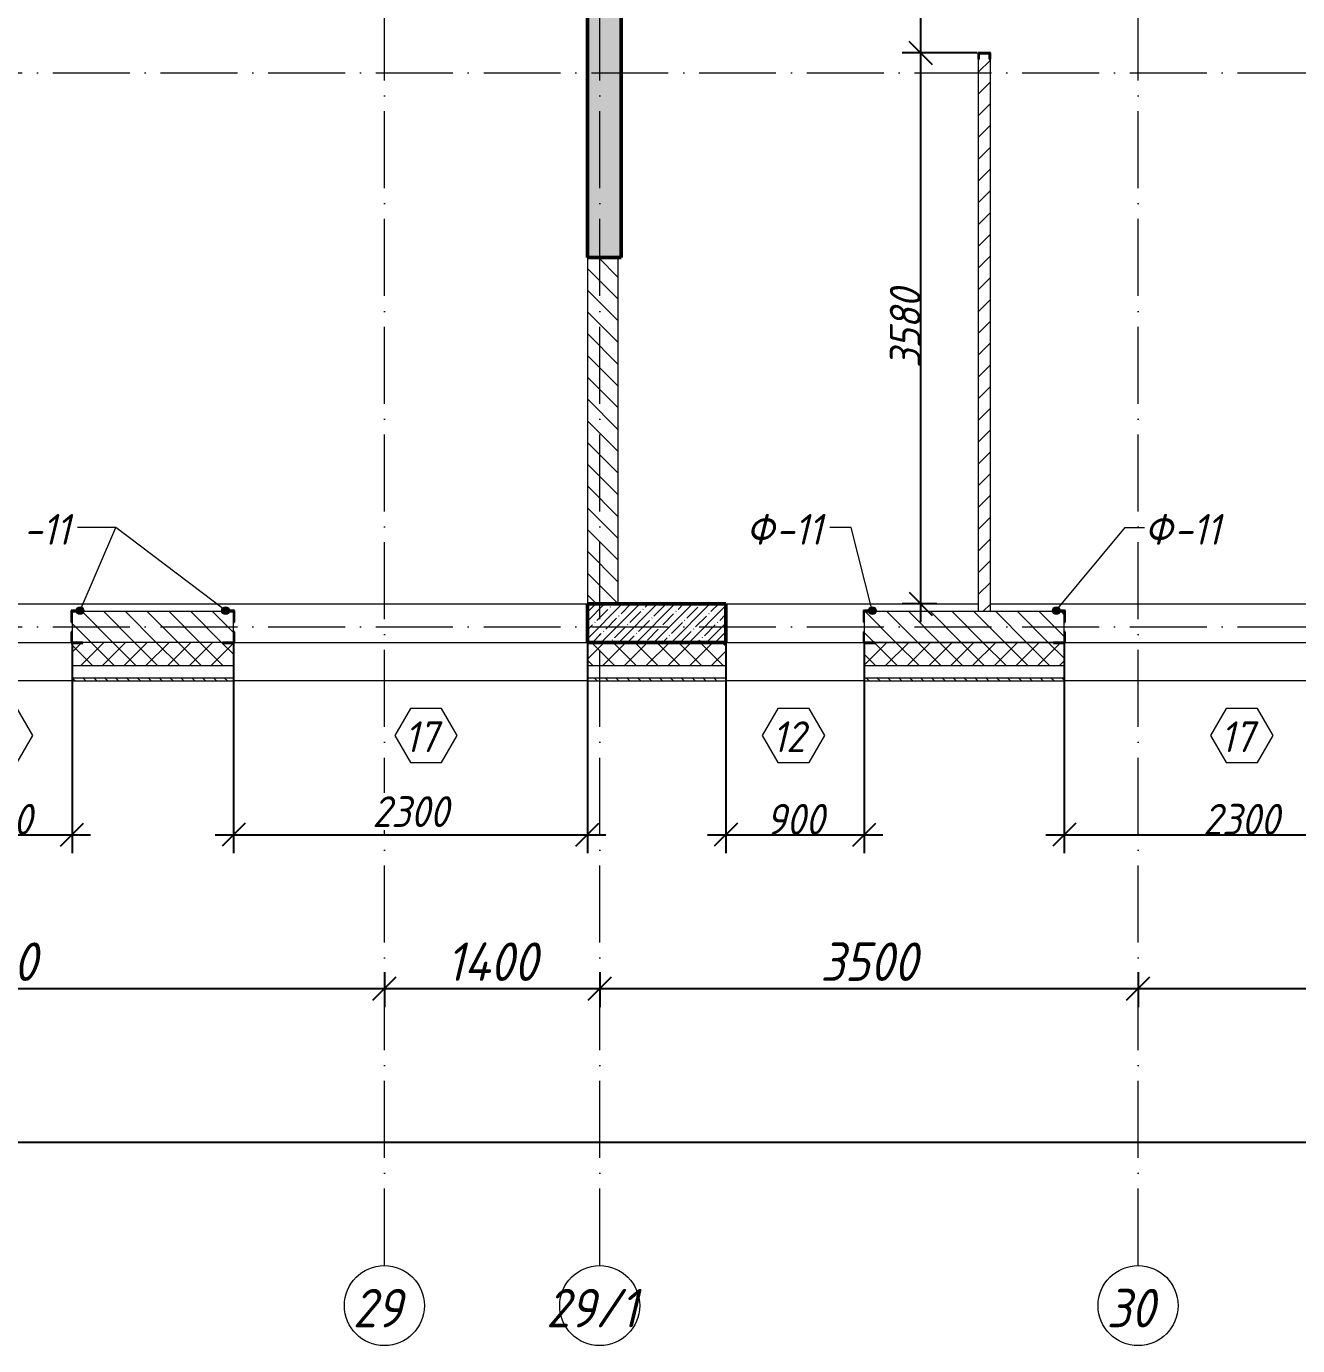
# Model space of a CAD drawing. Header units: millimetres. Extents: x -6064 to 178764, y -5836 to 29924.
# Drawn here: x 103483 to 111747, y -4670 to 3903 of the extents above; entities that cross this region are included whole.
import ezdxf

# ---------------------------------------------------------------- set-up
doc = ezdxf.new("R2010")
doc.units = ezdxf.units.MM
doc.linetypes.add('50_200_ШТРИХ_1Т_ш5_п1_п1_', pattern=[700, 500, -100, 0, -100])
doc.layers.add('A-ANNO-DIMS', color=7, linetype='Continuous')
for name, color, linetype, lineweight in [('A-GENM-1', 7, 'Continuous', 25), ('A-GENM-IDEN', 7, 'Continuous', 9), ('A-GLAZ-IDEN', 7, 'Continuous', 9), ('A-WALL', 7, 'Continuous', 5), ('A-WALL-3', 7, 'Continuous', 50), ('A-WALL-4', 7, 'Continuous', 9), ('A-WALL-FNSH-1', 7, 'Continuous', 9), ('A-WALL-PATT-1', 7, 'Continuous', 5), ('I-WALL', 7, 'Continuous', 5), ('S-COLS-1', 7, 'Continuous', 5), ('S-COLS-2', 7, 'Continuous', 50), ('Оси', 7, 'Continuous', 9), ('Оси-1', 7, '50_200_ШТРИХ_1Т_ш5_п1_п1_', 9)]:
    doc.layers.add(name, color=color, linetype=linetype, lineweight=lineweight)
for name, color, linetype, lineweight, true_color in [('A-WALL-1', 7, 'Continuous', 13, 0xce0000), ('A-WALL-2', 7, 'Continuous', 5, 0xce0000), ('A-WALL-FNSH-2', 7, 'Continuous', 13, 0xce0000), ('A-WALL-FNSH-3', 7, 'Continuous', 13, 0x008000), ('A-WALL-PATT-2', 7, 'Continuous', 5, 0xce0000), ('A-WALL-PATT-3', 7, 'Continuous', 5, 0x008000)]:
    doc.layers.add(name, color=color, linetype=linetype, lineweight=lineweight, true_color=true_color)
doc.styles.add('ISOCPEUR_I', font='isocpeui.ttf', dxfattribs={"width": 0.9, "height": 250})
doc.styles.add('ISOCPEUR_I_2', font='isocpeui.ttf', dxfattribs={"width": 0.9, "height": 200})
doc.dimstyles.new('ISO-2_0_0_9К_СРЕДНИЙ_2', dxfattribs={"dimscale": 304.8, "dimtxt": 199.196235, "dimasz": 0.492126, "dimexe": 0.393701, "dimexo": 0, "dimgap": 0, "dimtad": 1, "dimdec": 0, "dimzin": 0, "dimdsep": 46, "dimtxsty": 'ISOCPEUR_I_2', "dimblk1": 'OBLIQUE', "dimblk2": 'OBLIQUE', "dimsah": 1, "dimcen": 0.09, "dimdle": 0.393701, "dimazin": 0, "dimtfac": 1, "dimtdec": 4, "dimtix": 1, "dimtmove": 0, "dimatfit": 3, "dimfxl": 1, "dimtvp": 1, "dimtolj": 1, "dimtzin": 0, "dimarcsym": 2})
doc.dimstyles.new('ISO-2_0_0_9К_СРЕДНИЙ_ФОН_1', dxfattribs={"dimscale": 304.8, "dimtxt": 199.196235, "dimasz": 0.492126, "dimexe": 0.393701, "dimexo": 0, "dimgap": 0.164042, "dimtad": 1, "dimdec": 0, "dimdsep": 46, "dimtxsty": 'ISOCPEUR_I_2', "dimblk1": 'OBLIQUE', "dimblk2": 'OBLIQUE', "dimsah": 1, "dimcen": 0.09, "dimdle": 0.393701, "dimazin": 0, "dimtfac": 1, "dimtdec": 4, "dimtix": 1, "dimtmove": 0, "dimatfit": 3, "dimfxl": 1, "dimtvp": 1, "dimtfill": 1, "dimtolj": 1, "dimtzin": 0, "dimarcsym": 2})
doc.dimstyles.new('ISO-2_5_0_9К_БОЛЬШОЙ__с_подложкой_', dxfattribs={"dimscale": 304.8, "dimtxt": 248.995294, "dimasz": 0.492126, "dimexe": 0.393701, "dimexo": 0, "dimgap": 0.164042, "dimtad": 1, "dimdec": 0, "dimzin": 0, "dimdsep": 46, "dimtxsty": 'ISOCPEUR_I', "dimblk1": 'OBLIQUE', "dimblk2": 'OBLIQUE', "dimsah": 1, "dimcen": 0.09, "dimdle": 0.393701, "dimazin": 0, "dimtfac": 1, "dimtdec": 4, "dimtix": 1, "dimtmove": 0, "dimatfit": 3, "dimfxl": 1, "dimtvp": 1, "dimtfill": 1, "dimtolj": 1, "dimtzin": 0, "dimarcsym": 2})
doc.dimstyles.new('ISO-2_5_0_9К_БОЛЬШОЙ__с_подложкой__2', dxfattribs={"dimscale": 304.8, "dimtxt": 248.995294, "dimasz": 0.492126, "dimexe": 0.393701, "dimexo": 0, "dimgap": 0.164042, "dimtad": 1, "dimdec": 0, "dimzin": 0, "dimdsep": 46, "dimtxsty": 'ISOCPEUR_I', "dimblk1": 'OBLIQUE', "dimblk2": 'OBLIQUE', "dimsah": 1, "dimcen": 0.09, "dimdle": 0.393701, "dimazin": 0, "dimtfac": 1, "dimtdec": 4, "dimtix": 1, "dimtmove": 2, "dimatfit": 3, "dimfxl": 1, "dimtvp": 1, "dimtfill": 1, "dimtolj": 1, "dimtzin": 0, "dimarcsym": 2})
pattern_1 = [(135, (0, 0), (-70.71068, -70.71068), [])]
pattern_2 = [(45, (0, 0), (-57.024626, 57.024626), []), (45, (57.025, 0), (-57.024626, 57.024626), [100.806, -20.161, 3.353, -16.808])]

# ---------------------------------------------------------------- blocks, each defined once
blk = doc.blocks.new('Фахверк_СКБ_Уголок - Ф-11_200х2500 h-28441216-АР1_1_Кладочный план 2 этажа')
at = {"layer": 'A-GENM-1'}
for p, q in [((200, 156), (125, 156)), ((125, 156), (125, 81)), ((131, 81), (131, 150)), ((131, 150), (200, 150)), ((200, 150), (200, 156)), ((125, 81), (131, 81)), ((131, 19), (125, 19)), ((125, 19), (125, -56)), ((131, -50), (131, 19)), ((125, -56), (200, -56)), ((200, -50), (131, -50)), ((200, -56), (200, -50))]:
    blk.add_line(p, q, dxfattribs=at)
blk = doc.blocks.new('Фахверк_СКБ_Швеллер - Ф-23_80х3980 h-28556397-АР1_1_Кладочный план 2 этажа')
at = {"layer": 'A-GENM-1'}
for p, q in [((165, 40), (125, 40)), ((125, 40), (125, -40)), ((129.5, 32.6), (165, 32.6)), ((129.5, -32.6), (129.5, 32.6)), ((165, 32.6), (165, 40)), ((125, -40), (165, -40)), ((165, -32.6), (129.5, -32.6)), ((165, -40), (165, -32.6))]:
    blk.add_line(p, q, dxfattribs=at)
blk = doc.blocks.new('Ось сетки - Круг_Ø6_00__ISO-2_5_0_9K_ кружки поменьше-23056867-АР1_1_Кладочный план 2 этажа')
at = {"layer": 'Оси'}
blk.add_circle((0, 0), 2.6, dxfattribs=at)
blk = doc.blocks.new('_Oblique')
at = {"color": 0, "linetype": 'ByBlock', "lineweight": -2}
blk.add_line((-0.5, -0.5), (0.5, 0.5), dxfattribs=at)
blk = doc.blocks.new('DIMBLOCK126-АР1_1_Кладочный план 2 этажа')
at = {"layer": 'A-ANNO-DIMS', "color": 0, "lineweight": -2, "transparency": 16777216}
for p, q in [((109296.3, 5300), (109296.3, 3610)), ((109664.5, 5180), (109176.3, 5180)), ((109664.5, 3730), (109176.3, 3730))]:
    blk.add_line(p, q, dxfattribs=at)
at = {"layer": 'Defpoints', "color": 0, "transparency": 16777216}
for p in [(109664.5, 5180), (109296.3, 3730), (109664.5, 3730)]:
    blk.add_point(p, dxfattribs=at)
at = {"layer": 'A-ANNO-DIMS', "color": 0, "lineweight": -2, "transparency": 16777216, "xscale": 150, "yscale": 150, "zscale": 150}
for p, rotation in [((109296.3, 5180), 90), ((109296.3, 3730), 270)]:
    blk.add_blockref('_Oblique', p, dxfattribs=dict(at, rotation=rotation))
at = {"layer": 'A-ANNO-DIMS', "color": 0, "transparency": 16777216, "insert": (109196.3, 4455), "char_height": 200, "width": 579.201, "attachment_point": 5, "rotation": 90, "style": 'ISOCPEUR_I_2'}
blk.add_mtext('\\A1;1450', dxfattribs=at)
blk = doc.blocks.new('DIMBLOCK127-АР1_1_Кладочный план 2 этажа')
at = {"layer": 'A-ANNO-DIMS', "color": 0, "lineweight": -2, "transparency": 16777216}
for p, q in [((109296.3, 3850), (109296.3, 30)), ((109664.5, 3730), (109176.3, 3730)), ((109402.4, 150), (109176.3, 150))]:
    blk.add_line(p, q, dxfattribs=at)
at = {"layer": 'Defpoints', "color": 0, "transparency": 16777216}
for p in [(109664.5, 3730), (109296.3, 150), (109402.4, 150)]:
    blk.add_point(p, dxfattribs=at)
at = {"layer": 'A-ANNO-DIMS', "color": 0, "lineweight": -2, "transparency": 16777216, "xscale": 150, "yscale": 150, "zscale": 150}
for p, rotation in [((109296.3, 3730), 90), ((109296.3, 150), 270)]:
    blk.add_blockref('_Oblique', p, dxfattribs=dict(at, rotation=rotation))
at = {"layer": 'A-ANNO-DIMS', "color": 0, "transparency": 16777216, "insert": (109196.3, 1940), "char_height": 200, "width": 606.782, "attachment_point": 5, "rotation": 90, "style": 'ISOCPEUR_I_2'}
blk.add_mtext('\\A1;3580', dxfattribs=at)
blk = doc.blocks.new('DIMBLOCK163-АР1_1_Кладочный план 2 этажа')
at = {"layer": 'A-ANNO-DIMS', "color": 0, "lineweight": -2, "transparency": 16777216}
for p, q in [((100710, -2244.1), (100710, -2470.2)), ((105810, -2244.1), (105810, -2470.2)), ((100590, -2350.2), (105930, -2350.2))]:
    blk.add_line(p, q, dxfattribs=at)
at = {"layer": 'Defpoints', "color": 0, "transparency": 16777216}
for p in [(100710, -2244.1), (105810, -2244.1), (105810, -2350.2)]:
    blk.add_point(p, dxfattribs=at)
at = {"layer": 'A-ANNO-DIMS', "color": 0, "lineweight": -2, "transparency": 16777216, "xscale": 150, "yscale": 150, "zscale": 150, "rotation": 180}
blk.add_blockref('_Oblique', (100710, -2350.2), dxfattribs=at)
at = {"layer": 'A-ANNO-DIMS', "color": 0, "lineweight": -2, "transparency": 16777216, "xscale": 150, "yscale": 150, "zscale": 150}
blk.add_blockref('_Oblique', (105810, -2350.2), dxfattribs=at)
at = {"layer": 'A-ANNO-DIMS', "color": 0, "transparency": 16777216, "insert": (103260, -2175.2), "char_height": 250, "width": 701.018, "attachment_point": 5, "style": 'ISOCPEUR_I', "bg_fill": 3, "box_fill_scale": 1.1, "bg_fill_color": 256, "bg_fill_true_color": 13158600, "bg_fill_transparency": 0}
blk.add_mtext('\\A1;5100', dxfattribs=at)
blk = doc.blocks.new('DIMBLOCK164-АР1_1_Кладочный план 2 этажа')
at = {"layer": 'A-ANNO-DIMS', "color": 0, "lineweight": -2, "transparency": 16777216}
for p, q in [((105810, -2244.1), (105810, -2470.2)), ((107210, -2244.1), (107210, -2470.2)), ((105690, -2350.2), (107330, -2350.2))]:
    blk.add_line(p, q, dxfattribs=at)
at = {"layer": 'Defpoints', "color": 0, "transparency": 16777216}
for p in [(105810, -2244.1), (107210, -2244.1), (107210, -2350.2)]:
    blk.add_point(p, dxfattribs=at)
at = {"layer": 'A-ANNO-DIMS', "color": 0, "lineweight": -2, "transparency": 16777216, "xscale": 150, "yscale": 150, "zscale": 150, "rotation": 180}
blk.add_blockref('_Oblique', (105810, -2350.2), dxfattribs=at)
at = {"layer": 'A-ANNO-DIMS', "color": 0, "lineweight": -2, "transparency": 16777216, "xscale": 150, "yscale": 150, "zscale": 150}
blk.add_blockref('_Oblique', (107210, -2350.2), dxfattribs=at)
at = {"layer": 'A-ANNO-DIMS', "color": 0, "transparency": 16777216, "insert": (106510, -2175.2), "char_height": 250, "width": 724.002, "attachment_point": 5, "style": 'ISOCPEUR_I', "bg_fill": 3, "box_fill_scale": 1.1, "bg_fill_color": 256, "bg_fill_true_color": 13158600, "bg_fill_transparency": 0}
blk.add_mtext('\\A1;1400', dxfattribs=at)
blk = doc.blocks.new('DIMBLOCK165-АР1_1_Кладочный план 2 этажа')
at = {"layer": 'A-ANNO-DIMS', "color": 0, "lineweight": -2, "transparency": 16777216}
for p, q in [((107210, -2244.1), (107210, -2470.2)), ((110710, -2244.1), (110710, -2470.2)), ((107090, -2350.2), (110830, -2350.2))]:
    blk.add_line(p, q, dxfattribs=at)
at = {"layer": 'Defpoints', "color": 0, "transparency": 16777216}
for p in [(107210, -2244.1), (110710, -2244.1), (110710, -2350.2)]:
    blk.add_point(p, dxfattribs=at)
at = {"layer": 'A-ANNO-DIMS', "color": 0, "lineweight": -2, "transparency": 16777216, "xscale": 150, "yscale": 150, "zscale": 150, "rotation": 180}
blk.add_blockref('_Oblique', (107210, -2350.2), dxfattribs=at)
at = {"layer": 'A-ANNO-DIMS', "color": 0, "lineweight": -2, "transparency": 16777216, "xscale": 150, "yscale": 150, "zscale": 150}
blk.add_blockref('_Oblique', (110710, -2350.2), dxfattribs=at)
at = {"layer": 'A-ANNO-DIMS', "color": 0, "transparency": 16777216, "insert": (108960, -2175.2), "char_height": 250, "width": 758.478, "attachment_point": 5, "style": 'ISOCPEUR_I', "bg_fill": 3, "box_fill_scale": 1.1, "bg_fill_color": 256, "bg_fill_true_color": 13158600, "bg_fill_transparency": 0}
blk.add_mtext('\\A1;3500', dxfattribs=at)
blk = doc.blocks.new('DIMBLOCK166-АР1_1_Кладочный план 2 этажа')
at = {"layer": 'A-ANNO-DIMS', "color": 0, "lineweight": -2, "transparency": 16777216}
for p, q in [((110710, -2244.1), (110710, -2470.2)), ((115960, -2244.1), (115960, -2470.2)), ((110590, -2350.2), (116080, -2350.2))]:
    blk.add_line(p, q, dxfattribs=at)
at = {"layer": 'Defpoints', "color": 0, "transparency": 16777216}
for p in [(110710, -2244.1), (115960, -2244.1), (115960, -2350.2)]:
    blk.add_point(p, dxfattribs=at)
at = {"layer": 'A-ANNO-DIMS', "color": 0, "lineweight": -2, "transparency": 16777216, "xscale": 150, "yscale": 150, "zscale": 150, "rotation": 180}
blk.add_blockref('_Oblique', (110710, -2350.2), dxfattribs=at)
at = {"layer": 'A-ANNO-DIMS', "color": 0, "lineweight": -2, "transparency": 16777216, "xscale": 150, "yscale": 150, "zscale": 150}
blk.add_blockref('_Oblique', (115960, -2350.2), dxfattribs=at)
at = {"layer": 'A-ANNO-DIMS', "color": 0, "transparency": 16777216, "insert": (113335, -2175.2), "char_height": 250, "width": 758.478, "attachment_point": 5, "style": 'ISOCPEUR_I', "bg_fill": 3, "box_fill_scale": 1.1, "bg_fill_color": 256, "bg_fill_true_color": 13158600, "bg_fill_transparency": 0}
blk.add_mtext('\\A1;5250', dxfattribs=at)
blk = doc.blocks.new('DIMBLOCK169-АР1_1_Кладочный план 2 этажа')
at = {"layer": 'A-ANNO-DIMS', "color": 0, "lineweight": -2, "transparency": 16777216}
for p, q in [((110, -3243.8), (110, -3469.8)), ((125010, -3243.8), (125010, -3469.8)), ((-10, -3349.8), (60785.8, -3349.8)), ((125130, -3349.8), (61788, -3349.8))]:
    blk.add_line(p, q, dxfattribs=at)
at = {"layer": 'Defpoints', "color": 0, "transparency": 16777216}
for p in [(110, -3243.8), (125010, -3243.8), (125010, -3349.8)]:
    blk.add_point(p, dxfattribs=at)
at = {"layer": 'A-ANNO-DIMS', "color": 0, "lineweight": -2, "transparency": 16777216, "xscale": 150, "yscale": 150, "zscale": 150, "rotation": 180}
blk.add_blockref('_Oblique', (110, -3349.8), dxfattribs=at)
at = {"layer": 'A-ANNO-DIMS', "color": 0, "lineweight": -2, "transparency": 16777216, "xscale": 150, "yscale": 150, "zscale": 150}
blk.add_blockref('_Oblique', (125010, -3349.8), dxfattribs=at)
at = {"layer": 'A-ANNO-DIMS', "color": 0, "transparency": 16777216, "insert": (60735.3, -2973.2), "char_height": 250, "width": 1103.241, "attachment_point": 1, "line_spacing_factor": 1.149209, "style": 'ISOCPEUR_I', "bg_fill": 3, "box_fill_scale": 1.1, "bg_fill_color": 256, "bg_fill_true_color": 13158600, "bg_fill_transparency": 0}
blk.add_mtext('\\A1;124900', dxfattribs=at)
blk = doc.blocks.new('DIMBLOCK299-АР1_1_Кладочный план 2 этажа')
at = {"layer": 'A-ANNO-DIMS', "color": 0, "lineweight": -2, "transparency": 16777216}
for p, q in [((102880, -100), (102880, -1470)), ((103780, -100), (103780, -1470)), ((102760, -1350), (103900, -1350))]:
    blk.add_line(p, q, dxfattribs=at)
at = {"layer": 'Defpoints', "color": 0, "transparency": 16777216}
for p in [(102880, -100), (103780, -100), (103780, -1350)]:
    blk.add_point(p, dxfattribs=at)
at = {"layer": 'A-ANNO-DIMS', "color": 0, "lineweight": -2, "transparency": 16777216, "xscale": 150, "yscale": 150, "zscale": 150, "rotation": 180}
blk.add_blockref('_Oblique', (102880, -1350), dxfattribs=at)
at = {"layer": 'A-ANNO-DIMS', "color": 0, "lineweight": -2, "transparency": 16777216, "xscale": 150, "yscale": 150, "zscale": 150}
blk.add_blockref('_Oblique', (103780, -1350), dxfattribs=at)
at = {"layer": 'A-ANNO-DIMS', "color": 0, "transparency": 16777216, "insert": (103330, -1250), "char_height": 200, "width": 455.087, "attachment_point": 5, "style": 'ISOCPEUR_I_2'}
blk.add_mtext('\\A1;900', dxfattribs=at)
blk = doc.blocks.new('DIMBLOCK300-АР1_1_Кладочный план 2 этажа')
at = {"layer": 'A-ANNO-DIMS', "color": 0, "lineweight": -2, "transparency": 16777216}
for p, q in [((104830, -100), (104830, -1470)), ((107130, -100), (107130, -1470)), ((104710, -1350), (107250, -1350))]:
    blk.add_line(p, q, dxfattribs=at)
at = {"layer": 'Defpoints', "color": 0, "transparency": 16777216}
for p in [(104830, -100), (107130, -100), (107130, -1350)]:
    blk.add_point(p, dxfattribs=at)
at = {"layer": 'A-ANNO-DIMS', "color": 0, "lineweight": -2, "transparency": 16777216, "xscale": 150, "yscale": 150, "zscale": 150, "rotation": 180}
blk.add_blockref('_Oblique', (104830, -1350), dxfattribs=at)
at = {"layer": 'A-ANNO-DIMS', "color": 0, "lineweight": -2, "transparency": 16777216, "xscale": 150, "yscale": 150, "zscale": 150}
blk.add_blockref('_Oblique', (107130, -1350), dxfattribs=at)
at = {"layer": 'A-ANNO-DIMS', "color": 0, "transparency": 16777216, "insert": (105980, -1200), "char_height": 200, "width": 606.782, "attachment_point": 5, "style": 'ISOCPEUR_I_2', "bg_fill": 3, "box_fill_scale": 1.1, "bg_fill_color": 256, "bg_fill_true_color": 13158600, "bg_fill_transparency": 0}
blk.add_mtext('\\A1;2300', dxfattribs=at)
blk = doc.blocks.new('DIMBLOCK301-АР1_1_Кладочный план 2 этажа')
at = {"layer": 'A-ANNO-DIMS', "color": 0, "lineweight": -2, "transparency": 16777216}
for p, q in [((108030, -100), (108030, -1470)), ((108930, -100), (108930, -1470)), ((107910, -1350), (109050, -1350))]:
    blk.add_line(p, q, dxfattribs=at)
at = {"layer": 'Defpoints', "color": 0, "transparency": 16777216}
for p in [(108030, -100), (108930, -100), (108930, -1350)]:
    blk.add_point(p, dxfattribs=at)
at = {"layer": 'A-ANNO-DIMS', "color": 0, "lineweight": -2, "transparency": 16777216, "xscale": 150, "yscale": 150, "zscale": 150, "rotation": 180}
blk.add_blockref('_Oblique', (108030, -1350), dxfattribs=at)
at = {"layer": 'A-ANNO-DIMS', "color": 0, "lineweight": -2, "transparency": 16777216, "xscale": 150, "yscale": 150, "zscale": 150}
blk.add_blockref('_Oblique', (108930, -1350), dxfattribs=at)
at = {"layer": 'A-ANNO-DIMS', "color": 0, "transparency": 16777216, "insert": (108480, -1250), "char_height": 200, "width": 455.087, "attachment_point": 5, "style": 'ISOCPEUR_I_2'}
blk.add_mtext('\\A1;900', dxfattribs=at)
blk = doc.blocks.new('DIMBLOCK302-АР1_1_Кладочный план 2 этажа')
at = {"layer": 'A-ANNO-DIMS', "color": 0, "lineweight": -2, "transparency": 16777216}
for p, q in [((110230, -100), (110230, -1470)), ((112530, -100), (112530, -1470)), ((110110, -1350), (112650, -1350))]:
    blk.add_line(p, q, dxfattribs=at)
at = {"layer": 'Defpoints', "color": 0, "transparency": 16777216}
for p in [(110230, -100), (112530, -100), (112530, -1350)]:
    blk.add_point(p, dxfattribs=at)
at = {"layer": 'A-ANNO-DIMS', "color": 0, "lineweight": -2, "transparency": 16777216, "xscale": 150, "yscale": 150, "zscale": 150, "rotation": 180}
blk.add_blockref('_Oblique', (110230, -1350), dxfattribs=at)
at = {"layer": 'A-ANNO-DIMS', "color": 0, "lineweight": -2, "transparency": 16777216, "xscale": 150, "yscale": 150, "zscale": 150}
blk.add_blockref('_Oblique', (112530, -1350), dxfattribs=at)
at = {"layer": 'A-ANNO-DIMS', "color": 0, "transparency": 16777216, "insert": (111380, -1250), "char_height": 200, "width": 606.782, "attachment_point": 5, "style": 'ISOCPEUR_I_2'}
blk.add_mtext('\\A1;2300', dxfattribs=at)
blk = doc.blocks.new('AAR_СКБ_Марка_Окна_Перемычка и проем - Марка проема-25443838-АР1_1_Кладочный план 2 этажа')
at = {"layer": 'A-GLAZ-IDEN'}
for p, q in [((-0.968, -0.984), (-1.986, -2.747)), ((1.067, -0.984), (-0.968, -0.984)), ((2.085, -2.747), (1.067, -0.984)), ((-1.986, -2.747), (-0.968, -4.509)), ((1.067, -4.509), (2.085, -2.747)), ((-0.968, -4.509), (1.067, -4.509))]:
    blk.add_line(p, q, dxfattribs=at)

msp = doc.modelspace()

# ---------------------------------------------------------------- hatches: boundary and pattern name
at = {"layer": 'A-GENM-IDEN'}
h = msp.add_hatch(color=256, dxfattribs=at)
edge = h.paths.add_edge_path(flags=0)
edge.add_arc((103832.3, 106), 25, 0, 360)
h = msp.add_hatch(color=256, dxfattribs=at)
edge = h.paths.add_edge_path(flags=0)
edge.add_arc((104777.7, 106), 25, 0, 360)
h = msp.add_hatch(color=256, dxfattribs=at)
edge = h.paths.add_edge_path(flags=0)
edge.add_arc((108982.3, 106), 25, 0, 360)
h = msp.add_hatch(color=256, dxfattribs=at)
edge = h.paths.add_edge_path(flags=0)
edge.add_arc((110177.7, 106), 25, 0, 360)
at = {"layer": 'A-WALL-PATT-1'}
h = msp.add_hatch(dxfattribs=at)
h.set_pattern_fill('FP_7', color=256, style=0, pattern_type=2)
h.set_pattern_definition(pattern_2)
h.paths.add_polyline_path([(107130, 2400), (107350, 2400), (107350, 10600), (107130, 10600), (107130, 8674.8)], flags=0)
h = msp.add_hatch(dxfattribs=at)
h.set_pattern_fill('FP_11', color=256, style=0, pattern_type=2)
h.set_pattern_definition([(45, (0, 0), (-70.71068, 70.71068), []), (135, (0, 0), (-70.71068, -70.71068), [])])
h.paths.add_polyline_path([(124013.9, -250), (125080, -250), (125080, -100), (123730, -100), (123730, -250)], flags=0)
h.paths.add_polyline_path([(115617, -250), (115630, -250), (115629.5, -106), (115561, -106), (115561, -100), (114649, -100), (114649, -106), (114580, -106), (114580, -250), (115561, -250)], flags=0)
h.paths.add_polyline_path([(119261, -250), (119330, -250), (119329.5, -106), (119261, -106), (119261, -100), (117930, -100), (117930, -250)], flags=0)
h.paths.add_polyline_path([(120230, -250), (121130, -250), (121130, -100), (120230, -100)], flags=0)
h.paths.add_polyline_path([(122030, -250), (122830, -250), (122829.5, -106), (122761, -106), (122761, -100), (122099, -100), (122099, -106), (122030, -106)], flags=0)
h.paths.add_polyline_path([(108030, -250), (108030, -100), (107130, -100), (107130, -250)], flags=0)
h.paths.add_polyline_path([(103780, -250), (104830, -250), (104829.5, -106), (104761, -106), (104761, -100), (103849, -100), (103849, -106), (103780, -106)], flags=0)
h.paths.add_polyline_path([(110161, -250), (110230, -250), (110229.5, -106), (110161, -106), (110161, -100), (108999, -100), (108999, -106), (108930, -106), (108930, -250), (108999, -250)], flags=0)
h.paths.add_polyline_path([(102880, -250), (102879.5, -106), (102811, -106), (102811, -100), (100899, -100), (100899, -106), (100830, -106), (100830, -250), (102562.2, -250)], flags=0)
h.paths.add_polyline_path([(112530, -250), (113680, -250), (113679.5, -106), (113611, -106), (113611, -100), (112530, -100)], flags=0)
h.paths.add_polyline_path([(99930, -250), (99930, -100), (99030, -100), (99030, -250), (99497.7, -250)], flags=0)
h.paths.add_polyline_path([(89210, -250), (91030, -250), (91030, -100), (89210, -100)], flags=0)
h.paths.add_polyline_path([(92730, -250), (92729.5, -106), (92661, -106), (92661, -100), (91999, -100), (91999, -106), (91930, -106), (91930, -250), (91999, -250)], flags=0)
h.paths.add_polyline_path([(96730, -250), (96729.5, -106), (96661, -106), (96661, -100), (95749, -100), (95749, -106), (95680, -106), (95680, -250), (96717, -250)], flags=0)
h.paths.add_polyline_path([(93630, -250), (94780, -250), (94779.5, -106), (94711, -106), (94711, -100), (93630, -100)], flags=0)
h = msp.add_hatch(dxfattribs=at)
h.set_pattern_fill('FP_23', color=256, style=0, pattern_type=2)
h.set_pattern_definition([(135, (0, 0), (-35.35534, -35.35534), [])])
h.paths.add_polyline_path([(125310, -350), (125310, -330), (123730, -330), (123730, -350), (125230, -350)], flags=0)
h.paths.add_polyline_path([(113680, -350), (113680, -330), (112530, -330), (112530, -350), (113288, -350)], flags=0)
h.paths.add_polyline_path([(114580, -350), (115630, -350), (115630, -330), (114580, -330)], flags=0)
h.paths.add_polyline_path([(117930, -350), (119330, -350), (119330, -330), (117930, -330)], flags=0)
h.paths.add_polyline_path([(122481.6, -350), (122830, -350), (122830, -330), (122030, -330), (122030, -350)], flags=0)
h.paths.add_polyline_path([(120230, -350), (121130, -350), (121130, -330), (120230, -330)], flags=0)
h.paths.add_polyline_path([(100830, -350), (102880, -350), (102880, -330), (100830, -330)], flags=0)
h.paths.add_polyline_path([(99930, -350), (99930, -330), (99030, -330), (99030, -350), (99497.7, -350)], flags=0)
h.paths.add_polyline_path([(96730, -350), (96730, -330), (95680, -330), (95680, -350), (96433.1, -350)], flags=0)
h.paths.add_polyline_path([(93630, -350), (94780, -350), (94780, -330), (93630, -330)], flags=0)
h.paths.add_polyline_path([(103780, -350), (104830, -350), (104830, -330), (103780, -330)], flags=0)
h.paths.add_polyline_path([(91930, -350), (92730, -350), (92730, -330), (91930, -330)], flags=0)
h.paths.add_polyline_path([(91030, -350), (91030, -330), (89110, -330), (89110, -350), (90304.1, -350)], flags=0)
h.paths.add_polyline_path([(108030, -350), (108030, -330), (107130, -330), (107130, -350)], flags=0)
h.paths.add_polyline_path([(108930, -350), (110230, -350), (110230, -330), (108930, -330)], flags=0)
at = {"layer": 'A-WALL-PATT-2'}
h = msp.add_hatch(dxfattribs=at)
h.set_pattern_fill('FP_22', color=256, style=0, pattern_type=2)
h.set_pattern_definition(pattern_1)
h.paths.add_polyline_path([(107130, 150), (107330, 150), (107330, 2400), (107130, 2400)], flags=0)
h = msp.add_hatch(dxfattribs=at)
h.set_pattern_fill('FP_22', color=256, style=0, pattern_type=2)
h.set_pattern_definition(pattern_1)
h.paths.add_polyline_path([(122830, -100), (122830, 100), (122030, 100), (122030, -100), (122761, -100)], flags=0)
h.paths.add_polyline_path([(115561, -100), (115630, -100), (115630, 100), (114580, 100), (114580, -100), (114820.3, -100)], flags=0)
h.paths.add_polyline_path([(104830, -100), (104830, 100), (103780, 100), (103780, -100), (104761, -100)], flags=0)
h.paths.add_polyline_path([(110030, -100), (110230, -100), (110230, 100), (108930, 100), (108930, -100), (108999, -100)], flags=0)
h.paths.add_polyline_path([(119330, -100), (119330, 100), (118830, 100), (118830, -100), (119261, -100)], flags=0)
h.paths.add_polyline_path([(113611, -100), (113680, -100), (113680, 100), (113430, 100), (113430, -100)], flags=0)
h.paths.add_polyline_path([(94530, -100), (94780, -100), (94780, 100), (94530, 100), (94530, -56.5)], flags=0)
h.paths.add_polyline_path([(91930, -100), (92730, -100), (92730, 100), (91930, 100), (91930, -31)], flags=0)
h.paths.add_polyline_path([(95680, -100), (96730, -100), (96730, 100), (95680, 100), (95680, -31)], flags=0)
h.paths.add_polyline_path([(101030, -100), (101730, -100), (101730, 100), (100830, 100), (100830, -100), (100899, -100)], flags=0)
h.paths.add_polyline_path([(102630, -100), (102880, -100), (102880, 100), (102630, 100)], flags=0)
at = {"layer": 'A-WALL-PATT-3'}
h = msp.add_hatch(dxfattribs=at)
h.set_pattern_fill('FP_24', color=256, style=0, pattern_type=2)
h.set_pattern_definition([(45, (0, 0), (-70.71068, 70.71068), [])])
h.paths.add_polyline_path([(109750, 100), (109750, 3690), (109742.6, 3690), (109742.6, 3725.5), (109677.4, 3725.5), (109677.4, 3690), (109670, 3690), (109670, 100)], flags=0)
h.paths.add_polyline_path([(109742.6, 5184.5), (109742.6, 5220), (109750, 5220), (109750, 9400), (109670, 9400), (109670, 5220), (109677.4, 5220), (109677.4, 5184.5)], flags=0)
at = {"layer": 'S-COLS-1'}
h = msp.add_hatch(dxfattribs=at)
h.set_pattern_fill('FP_7', color=256, style=0, pattern_type=2)
h.set_pattern_definition(pattern_2)
h.paths.add_polyline_path([(108030, -100), (108030, 150), (107130, 150), (107130, -100)], flags=0)

# ---------------------------------------------------------------- linework, layer by layer
at = {"layer": 'A-GENM-IDEN'}
for p, q in [((104065, 646.4), (103815.8, 646.4)), ((104065, 646.4), (103815.8, 646.4)), ((103832.3, 106), (104065, 646.4)), ((104777.7, 106), (104065, 646.4)), ((108843.9, 646.4), (108705.4, 646.4)), ((108982.3, 106), (108843.9, 646.4)), ((110177.7, 106), (110624.9, 646.4)), ((110624.9, 646.4), (110751.9, 646.4))]:
    msp.add_line(p, q, dxfattribs=at)
for centre in [(103832.3, 106), (104777.7, 106), (108982.3, 106), (110177.7, 106)]:
    msp.add_circle(centre, 25, dxfattribs=at)
at = {"layer": 'A-WALL'}
for p, q in [((104761, -100), (103849, -100)), ((110161, -100), (108999, -100))]:
    msp.add_line(p, q, dxfattribs=at)
at = {"layer": 'A-WALL-1'}
for p, q in [((104761, 100), (103849, 100)), ((110161, 100), (108999, 100)), ((103780, 31), (103780, -31)), ((104830, -31), (104830, 31)), ((108930, 31), (108930, -31)), ((110230, -31), (110230, 31))]:
    msp.add_line(p, q, dxfattribs=at)
at = {"layer": 'A-WALL-2'}
msp.add_line((108999, -100), (110161, -100), dxfattribs=at)
at = {"layer": 'A-WALL-3'}
for p, q in [((107350, 2400), (107350, 10600)), ((107130, 10400), (107130, 2400)), ((107130, 2400), (107350, 2400))]:
    msp.add_line(p, q, dxfattribs=at)
at = {"layer": 'A-WALL-4'}
for p, q in [((102886, -100), (103774, -100)), ((103780, -106), (103780, -330)), ((104830, -330), (104830, -106)), ((104836, -100), (108924, -100)), ((107130, -100), (107130, -330)), ((108030, -330), (108030, -100)), ((108930, -106), (108930, -330)), ((110230, -330), (110230, -106)), ((110236, -100), (113430, -100)), ((103780, -250), (104830, -250)), ((107130, -250), (108030, -250)), ((108930, -250), (110230, -250)), ((103780, -330), (104830, -330)), ((107130, -330), (108030, -330)), ((108930, -330), (110230, -330)), ((103780, -350), (102880, -350)), ((107130, -350), (104830, -350)), ((108930, -350), (108030, -350)), ((112530, -350), (110230, -350))]:
    msp.add_line(p, q, dxfattribs=at)
at = {"layer": 'A-WALL-FNSH-1'}
for p, q in [((103780, -330), (103780, -350)), ((104830, -350), (104830, -330)), ((107130, -330), (107130, -350)), ((108030, -350), (108030, -330)), ((108930, -330), (108930, -350)), ((110230, -350), (110230, -330)), ((103780, -350), (104830, -350)), ((107130, -350), (108030, -350)), ((108930, -350), (110230, -350))]:
    msp.add_line(p, q, dxfattribs=at)
at = {"layer": 'A-WALL-FNSH-2'}
for p, q in [((107130, 2400), (107130, 150)), ((107330, 150), (107330, 2400)), ((107130, 150), (107330, 150))]:
    msp.add_line(p, q, dxfattribs=at)
at = {"layer": 'A-WALL-FNSH-3'}
for p, q in [((109670, 3690), (109670, 100)), ((109750, 100), (109750, 3690))]:
    msp.add_line(p, q, dxfattribs=at)
at = {"layer": 'I-WALL'}
for p, q in [((102630, 150), (107130, 150)), ((108030, 150), (109670, 150)), ((109750, 150), (112530, 150))]:
    msp.add_line(p, q, dxfattribs=at)
at = {"layer": 'S-COLS-2'}
for p, q in [((108030, 150), (107130, 150)), ((107130, 150), (107130, -100)), ((108030, -100), (108030, 150)), ((107130, -100), (108030, -100))]:
    msp.add_line(p, q, dxfattribs=at)
at = {"layer": 'Оси-1'}
for p, q in [((105810, -4150), (105810, 28636.9)), ((107210, -4150), (107210, 28636.9)), ((110710, -4150), (110710, 28636.9)), ((-4160, 3600), (125951.6, 3600)), ((-4160, 0), (125951.6, 0))]:
    msp.add_line(p, q, dxfattribs=at)

# ---------------------------------------------------------------- block references
at = {"layer": 'A-GENM-1'}
for name, p, rotation in [('Фахверк_СКБ_Швеллер - Ф-23_80х3980 h-28556397-АР1_1_Кладочный план 2 этажа', (109710, 3855), 269.9999999999999), ('Фахверк_СКБ_Уголок - Ф-11_200х2500 h-28441216-АР1_1_Кладочный план 2 этажа', (104961, 50), 180), ('Фахверк_СКБ_Уголок - Ф-11_200х2500 h-28441216-АР1_1_Кладочный план 2 этажа', (110361, 50), 180)]:
    msp.add_blockref(name, p, dxfattribs=dict(at, rotation=rotation))
for p in [(103649, -50), (108799, -50)]:
    msp.add_blockref('Фахверк_СКБ_Уголок - Ф-11_200х2500 h-28441216-АР1_1_Кладочный план 2 этажа', p, dxfattribs=at)
at = {"layer": 'A-GLAZ-IDEN', "xscale": 99.99999999999993, "yscale": 99.99999999999993, "zscale": 99.99999999999993}
for p in [(103315.8, -430.7), (108465.8, -430.7), (111380, -430.7)]:
    msp.add_blockref('AAR_СКБ_Марка_Окна_Перемычка и проем - Марка проема-25443838-АР1_1_Кладочный план 2 этажа', p, dxfattribs=at)
at = {"layer": 'Оси', "xscale": 99.99999999999993, "yscale": 99.99999999999993, "zscale": 99.99999999999993}
for p in [(105810, -4410), (107210, -4410), (110710, -4410)]:
    msp.add_blockref('Ось сетки - Круг_Ø6_00__ISO-2_5_0_9K_ кружки поменьше-23056867-АР1_1_Кладочный план 2 этажа', p, dxfattribs=at)

# ---------------------------------------------------------------- texts
at = {"layer": 'A-GENM-IDEN', "char_height": 200, "attachment_point": 1, "style": 'ISOCPEUR_I_2'}
for s, insert, width in [('-11', (103464, 734.1), 389.62), ('-11', (103464, 734.1), 389.62), ('-11', (103464, 734.1), 389.62), ('\\fISOCPEUR|b0|i1|c204|p34|;\\W.9;Ф', (108163.2, 734.1), 230.886), ('-11', (108353.7, 734.1), 389.62), ('\\fISOCPEUR|b0|i1|c204|p34|;\\W.9;Ф', (110751.9, 734.1), 230.886), ('-11', (110942.4, 734.1), 389.62)]:
    msp.add_mtext(s, dxfattribs=dict(at, insert=insert, width=width))
at = {"layer": 'A-GLAZ-IDEN', "char_height": 200, "width": 274.177, "attachment_point": 1, "style": 'ISOCPEUR_I_2'}
for s, insert in [('12', (108331.9, -613.3)), ('17', (111246.1, -613.3))]:
    msp.add_mtext(s, dxfattribs=dict(at, insert=insert))
at = {"layer": 'Оси', "char_height": 250, "attachment_point": 1, "style": 'ISOCPEUR_I'}
for s, insert, width in [('29', (105605.1, -4301.2), 404.05), ('29/1', (106862, -4301.2), 750.379), ('30', (110505.1, -4301.2), 404.05)]:
    msp.add_mtext(s, dxfattribs=dict(at, insert=insert, width=width))

# ---------------------------------------------------------------- dimensions: what is measured, and where the dimension line sits
at = {"layer": 'A-ANNO-DIMS'}
for base, p1, p2, angle, override, picture, middle in [((109296.3, 3730), (109664.5, 5180), (109664.5, 3730), 90, {"dimpost": '<>', "dimfxl": 1450}, 'DIMBLOCK126-АР1_1_Кладочный план 2 этажа', (109196.3, 4455)), ((109296.3, 150), (109664.5, 3730), (109402.4, 150), 90, {"dimpost": '<>', "dimfxl": 3589.585661}, 'DIMBLOCK127-АР1_1_Кладочный план 2 этажа', (109196.3, 1940)), ((103780, -1350), (102880, -100), (103780, -100), 0, {"dimpost": '<>', "dimfxl": 900}, 'DIMBLOCK299-АР1_1_Кладочный план 2 этажа', (103330, -1250))]:
    dim = msp.add_linear_dim(base=base, p1=p1, p2=p2, angle=angle, dimstyle='ISO-2_0_0_9К_СРЕДНИЙ_2', override=override, dxfattribs=at)
    dim.commit()
    dim.dimension.update_dxf_attribs({"geometry": picture, "text_midpoint": middle})
for base, p1, p2, override, picture, middle in [((108930, -1350), (108030, -100), (108930, -100), {"dimpost": '<>', "dimfxl": 900}, 'DIMBLOCK301-АР1_1_Кладочный план 2 этажа', (108480, -1250)), ((112530, -1350), (110230, -100), (112530, -100), {"dimpost": '<>', "dimfxl": 2300.000042}, 'DIMBLOCK302-АР1_1_Кладочный план 2 этажа', (111380, -1250))]:
    dim = msp.add_linear_dim(base=base, p1=p1, p2=p2, dimstyle='ISO-2_0_0_9К_СРЕДНИЙ_2', override=override, dxfattribs=at)
    dim.commit()
    dim.dimension.update_dxf_attribs({"geometry": picture, "text_midpoint": middle})

# ---------------------------------------------------------------- next in the draw order: dimensions: what is measured, and where the dimension line sits
for base, p1, p2, dimstyle, override, picture, middle in [((107130, -1350), (104830, -100), (107130, -100), 'ISO-2_0_0_9К_СРЕДНИЙ_ФОН_1', {"dimpost": '<>', "dimfxl": 2300}, 'DIMBLOCK300-АР1_1_Кладочный план 2 этажа', (105980, -1200)), ((105810, -2350.2), (100710, -2244.1), (105810, -2244.1), 'ISO-2_5_0_9К_БОЛЬШОЙ__с_подложкой_', {"dimpost": '<>', "dimfxl": 5100}, 'DIMBLOCK163-АР1_1_Кладочный план 2 этажа', (103260, -2175.2))]:
    dim = msp.add_linear_dim(base=base, p1=p1, p2=p2, dimstyle=dimstyle, override=override, dxfattribs=at)
    dim.commit()
    dim.dimension.update_dxf_attribs({"geometry": picture, "text_midpoint": middle})
dim = msp.add_linear_dim(base=(125010, -3349.8), p1=(110, -3243.8), p2=(125010, -3243.8), dimstyle='ISO-2_5_0_9К_БОЛЬШОЙ__с_подложкой__2', override={"dimpost": '<>', "dimfxl": 124899.999966}, dxfattribs=at)
dim.commit()
dim.dimension.update_dxf_attribs({"geometry": 'DIMBLOCK169-АР1_1_Кладочный план 2 этажа', "text_midpoint": (61286.9, -3139.9), "dimtype": 160})

# ---------------------------------------------------------------- next in the draw order: block references
at = {"layer": 'A-GLAZ-IDEN', "xscale": 99.99999999999993, "yscale": 99.99999999999993, "zscale": 99.99999999999993}
msp.add_blockref('AAR_СКБ_Марка_Окна_Перемычка и проем - Марка проема-25443838-АР1_1_Кладочный план 2 этажа', (106075.8, -430.7), dxfattribs=at)

# ---------------------------------------------------------------- next in the draw order: texts
at = {"layer": 'A-GLAZ-IDEN', "insert": (105941.9, -613.3), "char_height": 200, "width": 274.177, "attachment_point": 1, "style": 'ISOCPEUR_I_2'}
msp.add_mtext('17', dxfattribs=at)

# ---------------------------------------------------------------- next in the draw order: dimensions: what is measured, and where the dimension line sits
at = {"layer": 'A-ANNO-DIMS'}
dim = msp.add_linear_dim(base=(107210, -2350.2), p1=(105810, -2244.1), p2=(107210, -2244.1), dimstyle='ISO-2_5_0_9К_БОЛЬШОЙ__с_подложкой_', override={"dimpost": '<>', "dimfxl": 1400}, dxfattribs=at)
dim.commit()
dim.dimension.update_dxf_attribs({"geometry": 'DIMBLOCK164-АР1_1_Кладочный план 2 этажа', "text_midpoint": (106510, -2175.2)})

# ---------------------------------------------------------------- next in the draw order: dimensions: what is measured, and where the dimension line sits
dim = msp.add_linear_dim(base=(110710, -2350.2), p1=(107210, -2244.1), p2=(110710, -2244.1), dimstyle='ISO-2_5_0_9К_БОЛЬШОЙ__с_подложкой_', override={"dimpost": '<>', "dimfxl": 3500}, dxfattribs=at)
dim.commit()
dim.dimension.update_dxf_attribs({"geometry": 'DIMBLOCK165-АР1_1_Кладочный план 2 этажа', "text_midpoint": (108960, -2175.2)})

# ---------------------------------------------------------------- next in the draw order: dimensions: what is measured, and where the dimension line sits
dim = msp.add_linear_dim(base=(115960, -2350.2), p1=(110710, -2244.1), p2=(115960, -2244.1), dimstyle='ISO-2_5_0_9К_БОЛЬШОЙ__с_подложкой_', override={"dimpost": '<>', "dimfxl": 5250}, dxfattribs=at)
dim.commit()
dim.dimension.update_dxf_attribs({"geometry": 'DIMBLOCK166-АР1_1_Кладочный план 2 этажа', "text_midpoint": (113335, -2175.2)})

doc.saveas('drawing.dxf')
